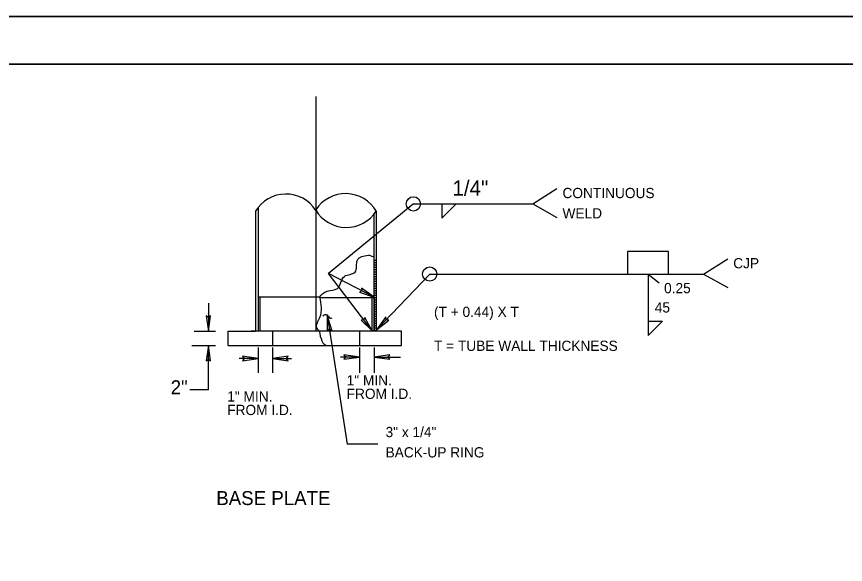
# Model space of a CAD drawing. Extents: x 507305 to 704973, y 495503 to 704964.
# Drawn here: x 507572.5 to 507834.3, y 495990.5 to 496163.5 of the extents above; entities that cross this region are included whole.
import ezdxf

# ---------------------------------------------------------------- set-up
doc = ezdxf.new("R2010")
doc.units = 0
doc.layers.add('1', color=7, linetype='Continuous')
doc.layers.add('41', color=7, linetype='Continuous')

msp = doc.modelspace()

# ---------------------------------------------------------------- linework, layer by layer
at = {"layer": '1'}
for p, q in [((508352.95905865333, 496163.45560416084), (507304.7858303069, 496163.45560416084)), ((508349.95905865333, 496148.45560416084), (507359.95905865333, 496148.45560416084)), ((507666.9817073325, 496138.21855350287), (507666.9817073325, 496064.1452786849)), ((507735.506024236, 496104.3197297681), (507743.17785261205, 496109.1699627468)), ((507648.8079697587, 496103.22330743016), (507648.80405996623, 496064.1452786761)), ((507697.90062147274, 496104.3197297681), (507671.01179762156, 496082.3257564694)), ((507697.82757228316, 496104.3197297681), (507735.506024236, 496104.3197297681)), ((507706.81979268114, 496104.3197297681), (507706.81979268114, 496099.82150807814)), ((507706.81979268114, 496099.82150807814), (507711.31379138044, 496104.3197297681)), ((507735.506024236, 496104.3197297681), (507743.17785261205, 496100.03008905094)), ((507647.94820601365, 496101.9845267014), (507647.944420162, 496064.14527863206)), ((507685.45267014287, 496064.1452786849), (507685.4467270206, 496101.16345660645)), ((507686.1682970225, 496064.53286435927), (507686.1682970225, 496101.9311769825)), ((507685.44891834346, 496087.51425057976), (507683.6261511238, 496088.12191734946)), ((507778.4277868069, 496089.285752612), (507765.4822973626, 496089.285752612)), ((507765.4822973626, 496089.285752612), (507765.4822973626, 496082.1625557639)), ((507778.4277868069, 496082.1625557639), (507778.4277868069, 496089.285752612)), ((507789.4192401132, 496082.1625557639), (507797.09106847167, 496087.01278873376)), ((507685.44907550095, 496086.5352932072), (507686.1682970225, 496086.5352932072)), ((507685.4491934966, 496085.8003232446), (507686.1682970225, 496085.8003232446)), ((507685.44931150984, 496085.06535329076), (507686.1682970225, 496085.06535329076)), ((507685.4494295055, 496084.3303833368), (507686.1682970225, 496084.3303833368)), ((507684.8641103857, 496064.21495903993), (507671.01179762156, 496082.3257564694)), ((507685.4509502574, 496074.858010131), (507671.01179762156, 496082.3257564694)), ((507685.44954749243, 496083.59541340056), (507686.1682970225, 496083.59541340056)), ((507685.4496654793, 496082.8604434379), (507686.1682970225, 496082.8604434379)), ((507685.4497834925, 496082.1254734752), (507686.1682970225, 496082.1254734752)), ((507702.98306602304, 496082.1625961569), (507686.1682970225, 496064.53286435927)), ((507702.9834389973, 496082.1625557639), (507789.4192401132, 496082.1625557639)), ((507765.4822973626, 496082.1625557639), (507778.4277868069, 496082.1625557639)), ((507771.95504208474, 496082.1625557639), (507775.40513715625, 496079.35146341374)), ((507771.95504208474, 496082.1625557639), (507771.95504208474, 496077.5536562293)), ((507789.4192401132, 496082.1625557639), (507797.09106847167, 496077.87291503797)), ((507685.4499014882, 496081.39050352137), (507686.1682970225, 496081.39050352137)), ((507685.4500194838, 496080.6555335851), (507686.1682970225, 496080.6555335851)), ((507685.45013747073, 496079.9205636312), (507686.1682970225, 496079.9205636312)), ((507685.4502554839, 496079.18559366855), (507686.1682970225, 496079.18559366855)), ((507685.4503734708, 496078.4506237059), (507686.1682970225, 496078.4506237059)), ((507685.45049146644, 496077.7156537521), (507686.1682970225, 496077.7156537521)), ((507685.45060946216, 496076.9806838158), (507686.1682970225, 496076.9806838158)), ((507771.95504208474, 496077.5536562293), (507771.95504208474, 496067.24000001774)), ((507668.1779026035, 496074.858010131), (507648.8051317858, 496074.858010131)), ((507649.3811093994, 496074.858010131), (507649.380037571, 496064.14522104576)), ((507668.17961131124, 496074.78774882073), (507685.4526589563, 496074.78774882073)), ((507684.8641103857, 496074.78774882073), (507685.4526589563, 496074.78774882073)), ((507684.8641103857, 496064.21495903993), (507684.8641103857, 496074.78774882073)), ((507685.45072747546, 496076.2457138619), (507686.1682970225, 496076.2457138619)), ((507685.45084546227, 496075.51074389927), (507686.1682970225, 496075.51074389927)), ((507685.4509615319, 496074.78774882073), (507686.1682970225, 496074.78774882073)), ((507685.45096344914, 496074.77577392774), (507686.1682970225, 496074.77577392774)), ((507685.45108144474, 496074.04080398276), (507686.1682970225, 496074.04080398276)), ((507685.4526589563, 496074.78774882073), (507685.4526589563, 496064.21495903993)), ((507633.09200736997, 496072.9649181313), (507633.09200736997, 496064.1452786849)), ((507685.45119945804, 496073.3058340465), (507686.1682970225, 496073.3058340465)), ((507685.4513174537, 496072.5708640926), (507686.1682970225, 496072.5708640926)), ((507685.45143544057, 496071.83589412994), (507686.1682970225, 496071.83589412994)), ((507670.59448172833, 496069.1904180502), (507676.9182018984, 496028.41889978177)), ((507685.4515534274, 496071.10092415847), (507686.1682970225, 496071.10092415847)), ((507685.4516714407, 496070.36595422216), (507686.1682970225, 496070.36595422216)), ((507685.4517894364, 496069.6309842683), (507686.1682970225, 496069.6309842683)), ((507685.451907432, 496068.8960143232), (507686.1682970225, 496068.8960143232)), ((507685.4520254188, 496068.1610443519), (507686.1682970225, 496068.1610443519)), ((507685.4521434321, 496067.42607438914), (507686.1682970225, 496067.42607438914)), ((507685.452261419, 496066.6911044529), (507686.1682970225, 496066.6911044529)), ((507771.95504208474, 496067.24318689434), (507771.95504208474, 496062.7449652132)), ((507771.95504208474, 496062.7449652132), (507776.44904078415, 496067.24318689434)), ((507776.44904078415, 496067.24000001774), (507771.95504208474, 496067.24000001774)), ((507628.646974917, 496064.1452786849), (507635.2969172228, 496064.1452786849)), ((507639.3579951139, 496059.64705700375), (507639.3579951139, 496064.1452786849)), ((507639.3579951139, 496064.1452786849), (507647.94397010404, 496064.1452786849)), ((507694.03067033424, 496064.1452786849), (507646.5948529239, 496064.1452786849)), ((507653.3442102007, 496064.1447383778), (507653.3442102007, 496059.6465166967)), ((507680.79325993516, 496064.1452786849), (507680.79325993516, 496059.64705700375)), ((507685.4526589563, 496064.21495903993), (507684.8641103857, 496064.21495903993)), ((507684.8641103857, 496064.21495903993), (507685.0685678513, 496064.21495903993)), ((507684.8641103857, 496064.14561571606), (507684.8641103857, 496064.21495903993)), ((507685.0685678513, 496064.14561571606), (507684.8641103857, 496064.14561571606)), ((507685.0685678513, 496064.21495903993), (507685.0685678513, 496064.14561571606)), ((507685.45237941464, 496065.95613449905), (507686.1682970225, 496065.95613449905)), ((507685.45249741036, 496065.22116455395), (507686.1682970225, 496065.22116455395)), ((507685.4526589563, 496064.21495903993), (507686.1682970225, 496064.53286435927)), ((507694.03067033424, 496059.64705700375), (507694.03067033424, 496064.1452786849)), ((507627.9135951124, 496059.64705700375), (507635.2969172228, 496059.64705700375)), ((507633.09200736997, 496045.61468025064), (507633.09200736997, 496059.64705700375)), ((507639.3579951139, 496059.64705700375), (507694.03067033424, 496059.64705700375)), ((507648.80405996623, 496058.9604476815), (507648.80405996623, 496050.9376441129)), ((507653.33303295914, 496058.9604476815), (507653.33303295914, 496050.9376441129)), ((507680.8150057078, 496058.9604476815), (507680.8150057078, 496050.9376441129)), ((507685.4526589563, 496058.9604476815), (507685.4526589563, 496050.9376441129)), ((507680.8150057078, 496055.96777437226), (507674.8494100694, 496055.96777437226)), ((507685.4526589563, 496055.96777437226), (507693.8117267886, 496055.96777437226)), ((507648.80405996623, 496055.5052788494), (507642.83846433676, 496055.5052788494)), ((507653.33303295914, 496055.5052788494), (507659.2986285974, 496055.5052788494)), ((507633.09200736997, 496045.61468025064), (507627.19967467134, 496045.61468025064)), ((507686.61980529124, 496028.41889978177), (507676.9182018984, 496028.41889978177))]:
    msp.add_line(p, q, dxfattribs=at)
for points in [[(507685.4509502574, 496074.858010131), (507681.4520512772, 496077.7080318849), (507681.5956609393, 496076.8519168064), (507680.8140011309, 496076.4743393134)], [(507633.09200736997, 496064.1452786849), (507633.7864685528, 496069.00650699995), (507633.09200736997, 496068.4856611151), (507632.39754616946, 496069.00650699995)], [(507633.09200736997, 496064.1452786849), (507633.7864685528, 496069.00650699995), (507633.09200736997, 496068.4856611151), (507632.39754616946, 496069.00650699995)], [(507670.59448172833, 496069.1904180502), (507670.65330065205, 496064.2801881875), (507671.2597270205, 496064.90131929354), (507672.02581227245, 496064.49306668417)], [(507684.8641103857, 496064.21495903993), (507682.462377748, 496068.4981234513), (507682.22719874885, 496067.6625113169), (507681.3591610078, 496067.654311731)], [(507686.1682970225, 496064.53286435927), (507690.10470004164, 496067.6333206048), (507689.22509264015, 496067.73781394487), (507689.0791161876, 496068.6114952151)], [(507686.1682970225, 496064.53286435927), (507690.10470004164, 496067.6333206048), (507689.22509264015, 496067.73781394487), (507689.0791161876, 496068.6114952151)], [(507633.09200736997, 496059.64705700375), (507632.39754616946, 496054.78582867986), (507633.09200736997, 496055.3066745824), (507633.7864685528, 496054.78582867986)], [(507648.80405996623, 496055.5052788494), (507643.8436229108, 496056.2139127119), (507644.37509831646, 496055.5052788494), (507643.8436229108, 496054.796644978)], [(507653.33303295914, 496055.5052788494), (507658.29347001464, 496054.796644978), (507657.76199461776, 496055.5052788494), (507658.29347001464, 496056.2139127119)], [(507653.33303295914, 496055.5052788494), (507658.29347001464, 496054.796644978), (507657.76199461776, 496055.5052788494), (507658.29347001464, 496056.2139127119)], [(507680.8150057078, 496055.96777437226), (507675.8545686523, 496056.67640823487), (507676.38604404917, 496055.96777437226), (507675.8545686523, 496055.25914050086)], [(507680.8150057078, 496055.96777437226), (507675.8545686523, 496056.67640823487), (507676.38604404917, 496055.96777437226), (507675.8545686523, 496055.25914050086)], [(507685.4526589563, 496055.96777437226), (507690.4130960118, 496055.25914050086), (507689.88162061485, 496055.96777437226), (507690.4130960118, 496056.67640823487)], [(507685.4526589563, 496055.96777437226), (507690.4130960118, 496055.25914050086), (507689.88162061485, 496055.96777437226), (507690.4130960118, 496056.67640823487)]]:
    msp.add_lwpolyline(points, close=True, dxfattribs=at)
for centre in [(507697.8271993264, 496104.31977015233), (507702.98306602304, 496082.16259613936)]:
    msp.add_circle(centre, 2.2480542918057913, dxfattribs=at)
for centre, radius, start, end in [((507657.5918108943, 496096.1860351675), 11.255179521211112, 32.74627784388987, 148.9824148675563), ((507676.4159817387, 496096.297135992), 11.262773674839556, 30.015592184449712, 146.8929032955611), ((507676.6346147598, 496108.0978822531), 11.213366200135033, 210.5890043862845, 327.46631549739567), ((507670.12532626203, 496068.1444950934), 1.1463253077069637, 33.87566944444445, 144.1414861111111), ((507671.8127185307, 496068.97314348747), 0.7597204419201333, 194.45921066753354, 300.82839400086834)]:
    msp.add_arc(centre, radius, start, end, dxfattribs=at)
for points in [[(507668.1779026035, 496074.858010131), (507670.55494867073, 496076.8109370113), (507673.88341959927, 496077.59410663124), (507676.0371360716, 496081.4446906427), (507679.43087110587, 496082.7499733542), (507680.1487766025, 496086.60055734805), (507683.6261511238, 496088.12191734946)], [(507668.1779026035, 496074.858010131), (507668.1779026035, 496068.3530300358), (507667.26726785774, 496065.17760486034), (507668.14218316175, 496064.1686822714)], [(507668.0818220982, 496064.2382885857), (507670.7588991164, 496059.64705700375), (507670.758944839, 496059.64705700375)]]:
    msp.add_spline(points, degree=3, dxfattribs=at)
at = {"layer": '41'}
for points in [[(507304.7858303069, 496163.45560416084), (508352.95905865333, 496163.45560416084), (508352.95905865333, 495503.45560416084), (507304.7858303069, 495503.45560416084)], [(507359.95905865333, 496148.45560416084), (508349.95905865333, 496148.45560416084), (508349.95905865333, 495518.45560416084), (507359.95905865333, 495518.45560416084)]]:
    msp.add_lwpolyline(points, close=True, dxfattribs=at)

# ---------------------------------------------------------------- texts
at = {"layer": '1'}
for s, height, p in [('1/4"', 4.850801475854547, (507710.17103262106, 496106.8907525123)), ('CONTINUOUS', 3.233752829207269, (507744.9181660441, 496106.13544407126)), ('WELD', 3.233752829207269, (507744.9181660441, 496099.72909352026)), ('CJP', 3.233752829207269, (507798.83138191246, 496083.9782700582)), ('0.25', 3.233752829207269, (507776.99279151123, 496076.1177105747)), ('(T + 0.44) X T', 3.233752829207269, (507704.3363794233, 496068.6151467221)), ('45', 3.233752829207269, (507774.061737291, 496070.0161778504)), ('T = TUBE WALL THICKNESS', 3.233752829207269, (507704.3363794233, 496057.9024152496)), ('2"', 4.409819684557284, (507621.1864892648, 496044.21268798143)), ('1" MIN.', 3.233752829207269, (507676.75533853174, 496047.00975670957)), ('1" MIN.', 3.233752829207269, (507639.0497349307, 496041.9195139804)), ('FROM I.D.', 3.233752829207269, (507676.75533853174, 496042.7390081908)), ('FROM I.D.', 3.233752829207269, (507639.0497349307, 496037.64876545273)), ('3" x 1/4" ', 3.233752829207269, (507689.0452061328, 496030.67664288834)), ('BACK-UP RING', 3.233752829207269, (507689.0452061328, 496024.2702923636)), ('BASE PLATE', 4.409827102536585, (507635.589195524, 496009.2369526937))]:
    msp.add_text(s, height=height, dxfattribs=at).set_placement(p)

doc.saveas('drawing.dxf')
